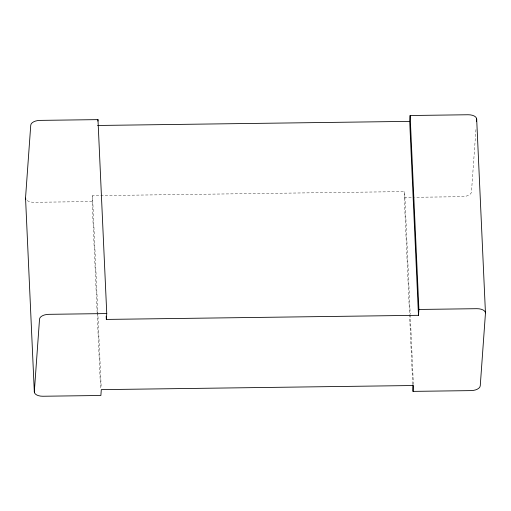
<?xml version="1.0" encoding="UTF-8"?>
<svg xmlns="http://www.w3.org/2000/svg" width="511" height="511" viewBox="0 0 511 511"><rect width="100%" height="100%" fill="white"/><g stroke="black" fill="none" stroke-linecap="round" stroke-linejoin="round"><path stroke-width="0.38" stroke-dasharray="2.56 1.92" d="M97.141 312.821L92.101 201.545L92.523 195.694L404.667 191.587L410.205 313.99M412.703 384.221L404.246 197.438L404.667 191.587M475.939 129.57L471.474 191.874A8.93 4.669 -2.6 0 1 462.219 196.671L414.574 197.303M92.101 201.545L34.135 202.311A8.93 4.669 -2.6 0 1 26.687 200.171M404.246 197.438L413.776 197.31M410.244 314.782L413.405 384.732M92.523 195.694L101.229 388.041M97.173 313.613L100.59 389.127"/><path stroke-width="0.77" d="M97.869 121.088L97.978 119.625L40.005 120.385A8.93 4.669 -2.6 0 0 30.749 125.189L25.55 197.744A8.93 4.669 -2.6 0 0 25.882 199.188M476.501 121.682L476.674 119.319A8.93 4.669 -2.6 0 0 468.089 114.751L410.122 115.518L418.899 309.455L418.477 315.306L106.333 319.413L106.754 313.562L97.978 119.625M418.477 315.306L409.701 121.369L410.122 115.518M418.899 309.455L476.865 308.689A8.93 4.669 -2.6 0 1 485.45 313.256L480.251 385.811A8.93 4.669 -2.6 0 1 470.995 390.615L413.022 391.375L413.444 385.524L101.299 389.631L100.878 395.482L42.911 396.249A8.93 4.669 -2.6 0 1 34.326 391.682L39.526 319.126A8.93 4.669 -2.6 0 1 48.781 314.329L106.754 313.562M97.556 125.476L409.701 121.369M476.674 118.948L485.45 312.892M412.735 385.019L413.022 391.375M106.186 316.232L106.333 319.413M25.55 198.108L34.326 392.052"/></g></svg>
